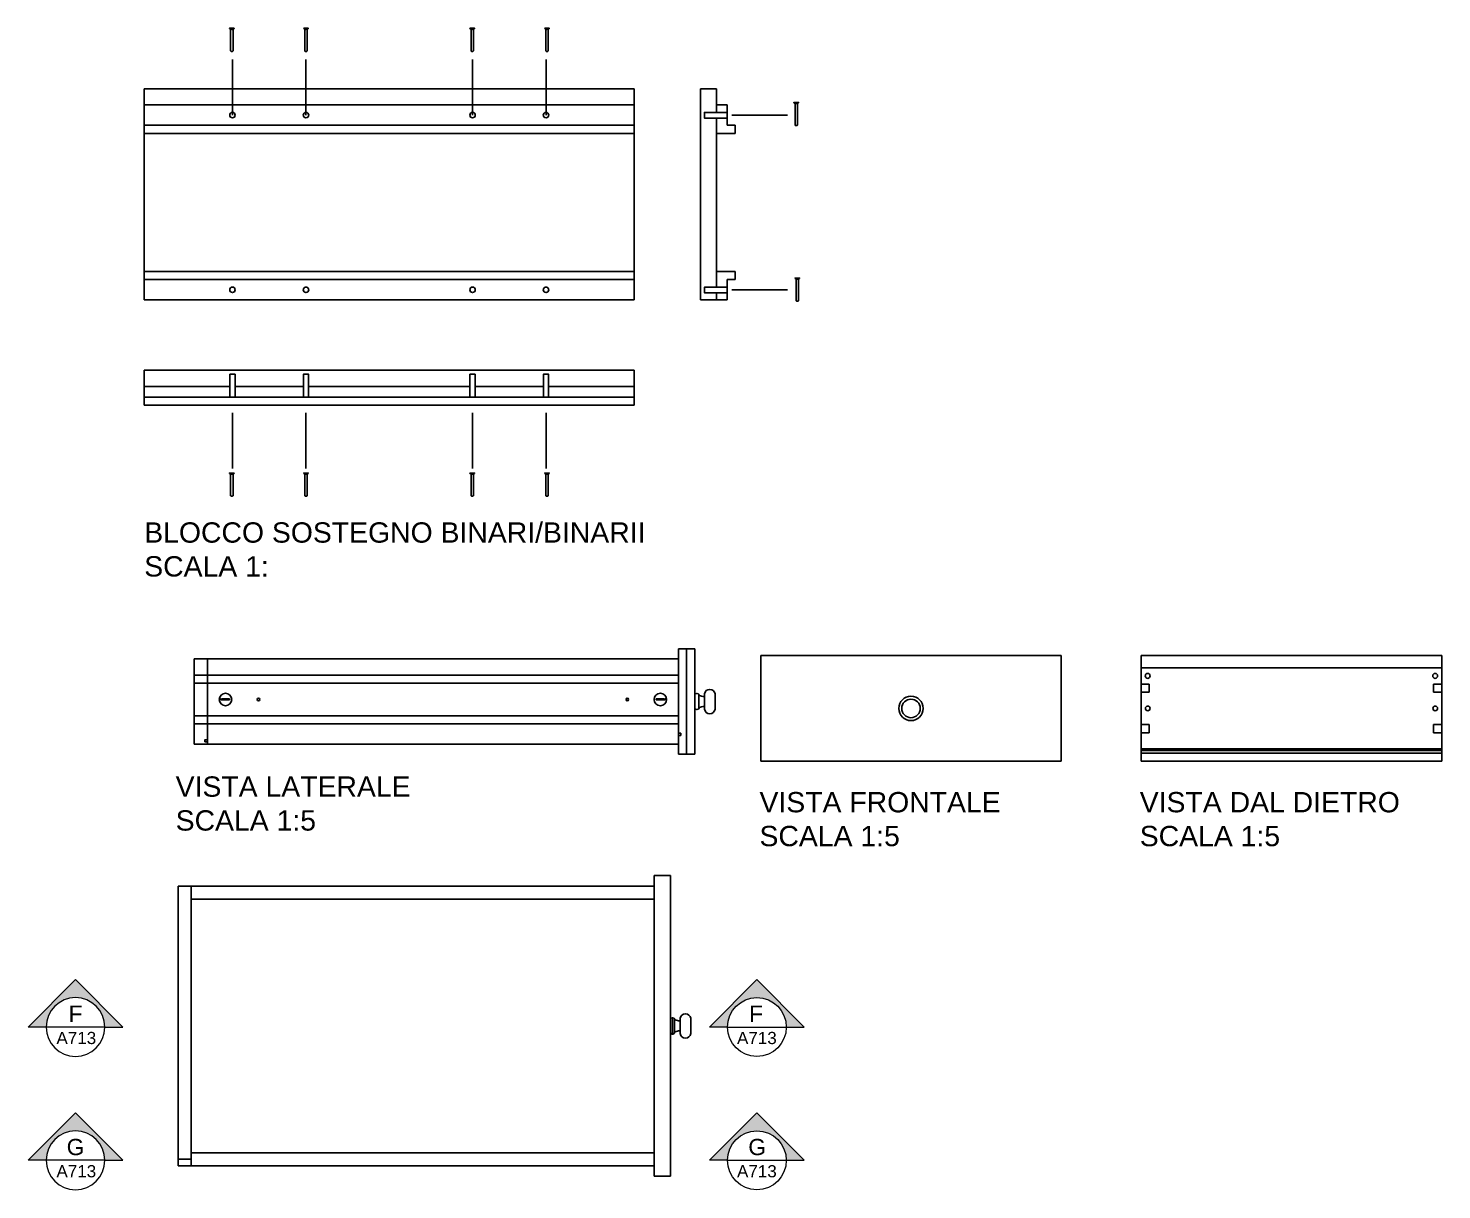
# Model space of a CAD drawing. Header units: millimetres. Extents: x -69 to 1786, y -423 to 412.
# Drawn here: x 709 to 883, y -176.6 to -33.6 of the extents above; entities that cross this region are included whole.
import ezdxf
from ezdxf.enums import TextEntityAlignment as Align

# ---------------------------------------------------------------- set-up
doc = ezdxf.new("R2010")
doc.units = ezdxf.units.MM
doc.header["$LTSCALE"] = 0.5
doc.layers.add('A-ANNO-SYMB', color=202, linetype='Continuous', lineweight=18)
for name, color, linetype in [('ALTRE LINEE', 70, 'Continuous'), ('G-ANNO-GEOMETRY', 2, 'Continuous'), ('linee sezionate', 5, 'Continuous'), ('SIMBOLI', 201, 'Continuous'), ('viti', 240, 'Continuous'), ('viti sottili', 4, 'Continuous')]:
    doc.layers.add(name, color=color, linetype=linetype)
doc.styles.add('ARIAL', font='arial.ttf')
doc.styles.get("Standard").update_dxf_attribs({"font": 'arial.ttf'})

# ---------------------------------------------------------------- blocks, each defined once
blk = doc.blocks.new('SYMBOL')
at = {"layer": 'A-ANNO-SYMB', "linetype": 'Continuous', "lineweight": 20}
h = blk.add_hatch(color=256, dxfattribs=at)
h.dxf.hatch_style = 1
h.paths.add_polyline_path([(11.2063, 4.9481), (11.316, 4.9481, -1), (11.678, 4.9481), (11.7877, 4.9481), (11.497, 5.2405)])
at = {"linetype": 'Continuous', "lineweight": 20}
blk.add_line((11.316, 4.9481), (11.678, 4.9481), dxfattribs=at)
at = {"layer": 'A-ANNO-SYMB', "linetype": 'Continuous', "lineweight": 20}
for p, q in [((11.2063, 4.9481), (11.497, 5.2405)), ((11.7877, 4.9481), (11.497, 5.2405)), ((11.316, 4.9481), (11.2063, 4.9481)), ((11.678, 4.9481), (11.7877, 4.9481))]:
    blk.add_line(p, q, dxfattribs=at)
blk.add_circle((11.497, 4.9481), 0.181, dxfattribs=at)
for tag, p in [('TAVOLA', (11.497, 5.08)), ('SEZIONE', (11.497, 4.9181))]:
    blk.add_attdef(tag, text='', height=0.1, dxfattribs=at).set_placement(p, align=Align.TOP_CENTER)

msp = doc.modelspace()

# ---------------------------------------------------------------- linework, layer by layer
at = {"layer": 'ALTRE LINEE'}
for p, q in [((734.16, -44.3), (734.16, -37.47)), ((743.21, -44.3), (743.21, -37.47)), ((763.72, -44.3), (763.72, -37.47)), ((772.76, -44.3), (772.76, -37.47)), ((723.3, -41.05), (723.3, -67.05)), ((723.46, -41.05), (783.46, -41.05)), ((783.62, -41.05), (783.62, -67.05)), ((791.76, -41.05), (791.76, -67.05)), ((791.76, -41.05), (793.76, -41.05)), ((793.76, -41.05), (793.76, -43.98)), ((783.62, -43.05), (723.3, -43.05)), ((793.76, -43.05), (795.06, -43.05)), ((793.76, -43.98), (793.76, -43.05)), ((795.06, -43.05), (795.06, -45.55)), ((793.76, -46.55), (793.76, -44.66)), ((793.76, -44.66), (793.76, -65.48)), ((795.65, -44.3), (802.48, -44.3)), ((723.3, -45.55), (783.62, -45.55)), ((723.3, -46.55), (783.62, -46.55)), ((796.06, -46.55), (793.76, -46.55)), ((795.06, -45.55), (796.06, -45.55)), ((796.06, -45.55), (796.06, -46.55)), ((723.3, -63.55), (783.62, -63.55)), ((793.76, -63.55), (793.76, -65.48)), ((796.06, -63.55), (793.76, -63.55)), ((796.06, -64.55), (796.06, -63.55)), ((723.3, -64.55), (783.62, -64.55)), ((795.06, -67.05), (795.06, -64.55)), ((795.06, -64.55), (796.06, -64.55)), ((795.65, -65.8), (802.48, -65.8)), ((723.3, -67.05), (783.62, -67.05)), ((791.76, -67.05), (793.76, -67.05)), ((793.76, -66.16), (793.76, -67.05)), ((793.76, -66.16), (793.76, -67.05)), ((793.76, -67.05), (795.06, -67.05)), ((723.3, -75.7), (783.62, -75.7)), ((723.3, -75.7), (723.3, -80)), ((783.62, -75.7), (783.62, -80)), ((723.3, -77.7), (733.84, -77.7)), ((723.3, -77.7), (733.84, -77.7)), ((734.48, -77.7), (742.89, -77.7)), ((734.48, -77.7), (742.89, -77.7)), ((743.53, -77.7), (763.39, -77.7)), ((743.53, -77.7), (763.39, -77.7)), ((764.03, -77.7), (772.44, -77.7)), ((764.03, -77.7), (772.44, -77.7)), ((773.08, -77.7), (783.62, -77.7)), ((773.08, -77.7), (783.62, -77.7)), ((723.3, -79), (783.62, -79)), ((723.3, -80), (783.62, -80)), ((734.16, -87.78), (734.16, -80.96)), ((743.21, -87.78), (743.21, -80.96)), ((763.72, -87.78), (763.72, -80.96)), ((772.76, -87.78), (772.76, -80.96)), ((731.07, -111.22), (732.68, -111.22)), ((731.07, -113.22), (731.07, -111.22)), ((731.07, -111.22), (789.07, -111.22)), ((789.07, -109.97), (789.07, -120.37)), ((791.07, -109.97), (789.07, -109.97)), ((789.07, -111.22), (789.07, -121.72)), ((791.07, -109.97), (791.07, -122.97)), ((799.19, -110.82), (799.19, -123.82)), ((836.19, -123.82), (836.19, -110.82)), ((846.02, -110.82), (846.02, -123.82)), ((883.02, -123.82), (883.02, -110.82)), ((846.02, -114.32), (846.02, -112.32)), ((846.02, -112.32), (883.02, -112.32)), ((881.42, -112.32), (879.81, -112.32)), ((883.02, -114.32), (883.02, -112.32)), ((729.46, -113.22), (729.46, -114.22)), ((789.07, -113.22), (731.07, -113.22)), ((731.07, -113.22), (731.07, -114.22)), ((731.07, -118.22), (731.07, -114.22)), ((731.07, -114.22), (789.07, -114.22)), ((847.02, -114.32), (846.02, -114.32)), ((847.02, -115.32), (847.02, -114.32)), ((882.02, -115.32), (882.02, -114.32)), ((882.02, -114.32), (883.02, -114.32)), ((791.07, -117.91), (791.07, -115.91)), ((791.27, -115.47), (791.37, -115.47)), ((791.57, -115.67), (791.57, -117.27)), ((792.15, -115.86), (792.27, -115.86)), ((792.27, -115.54), (792.27, -117.41)), ((793.57, -116.47), (793.57, -115.54)), ((793.57, -116.47), (793.57, -117.41)), ((846.02, -119.32), (846.02, -115.32)), ((846.02, -115.32), (847.02, -115.32)), ((883.02, -115.32), (882.02, -115.32)), ((883.02, -119.32), (883.02, -115.32)), ((729.46, -118.22), (729.46, -119.22)), ((789.07, -118.22), (731.07, -118.22)), ((731.07, -118.22), (731.07, -119.71)), ((791.27, -117.47), (791.37, -117.47)), ((792.15, -117.09), (792.27, -117.09)), ((731.07, -121.72), (731.07, -119.22)), ((731.07, -119.22), (789.07, -119.22)), ((847.02, -119.32), (846.02, -119.32)), ((847.02, -120.32), (847.02, -119.32)), ((882.02, -120.32), (882.02, -119.32)), ((882.02, -119.32), (883.02, -119.32)), ((732.68, -121.72), (731.07, -121.72)), ((789.07, -121.72), (732.68, -121.72)), ((789.37, -120.37), (789.07, -120.37)), ((789.07, -120.67), (789.07, -122.97)), ((789.07, -120.67), (789.37, -120.67)), ((789.37, -120.67), (789.37, -120.37)), ((846.02, -122.82), (846.02, -120.32)), ((846.02, -120.32), (847.02, -120.32)), ((883.02, -120.32), (882.02, -120.32)), ((883.02, -122.82), (883.02, -120.32)), ((791.07, -122.97), (789.07, -122.97)), ((847.63, -122.28), (846.02, -122.28)), ((846.02, -122.28), (846.02, -122.52)), ((846.02, -122.52), (847.63, -122.52)), ((847.63, -122.82), (846.02, -122.82)), ((847.63, -122.28), (879.81, -122.28)), ((847.63, -122.52), (879.81, -122.52)), ((847.63, -122.82), (879.81, -122.82)), ((879.81, -122.28), (883.02, -122.28)), ((883.02, -122.52), (879.81, -122.52)), ((879.81, -122.82), (883.02, -122.82)), ((727.48, -173.6), (727.48, -139.2)), ((786.08, -139.2), (727.48, -139.2)), ((729.08, -173.6), (729.08, -139.2)), ((788.08, -137.9), (786.08, -137.9)), ((786.08, -174.9), (786.08, -137.9)), ((786.08, -137.9), (786.08, -139.2)), ((788.08, -174.9), (788.08, -137.9)), ((786.08, -140.8), (729.08, -140.8)), ((788.38, -155.4), (788.28, -155.4)), ((788.28, -155.4), (788.38, -155.4)), ((788.33, -155.4), (788.33, -157.4)), ((788.58, -157.2), (788.58, -155.6)), ((789.17, -155.78), (789.28, -155.78)), ((789.28, -157.33), (789.28, -155.46)), ((790.58, -156.4), (790.58, -155.46)), ((790.58, -156.4), (790.58, -157.33)), ((788.28, -157.4), (788.38, -157.4)), ((789.17, -157.01), (789.28, -157.01)), ((786.08, -172), (729.08, -172)), ((786.08, -173.6), (727.48, -173.6)), ((786.08, -174.9), (788.08, -174.9))]:
    msp.add_line(p, q, dxfattribs=at)
at = {"layer": 'ALTRE LINEE', "color": 2}
msp.add_line((723.3, -41.05), (783.62, -41.05), dxfattribs=at)
at = {"layer": 'ALTRE LINEE', "lineweight": -3}
for p, q in [((790.07, -109.97), (790.07, -122.97)), ((729.08, -172), (729.08, -173.6)), ((729.08, -172.8), (727.48, -172.8))]:
    msp.add_line(p, q, dxfattribs=at)
at = {"layer": 'ALTRE LINEE'}
for points in [[(729.46, -111.22), (731.07, -111.22), (731.07, -121.18), (730.77, -121.18), (730.77, -121.42), (731.07, -121.42), (731.07, -121.72), (729.46, -121.72), (729.46, -119.22), (731.07, -119.22), (731.07, -118.22), (729.46, -118.22), (729.46, -114.22), (731.07, -114.22), (731.07, -113.22), (729.46, -113.22), (729.46, -111.22)], [(836.19, -110.82), (799.19, -110.82)], [(883.02, -110.82), (846.02, -110.82)], [(799.19, -123.82), (836.19, -123.82)], [(846.02, -123.82), (883.02, -123.82)]]:
    msp.add_lwpolyline(points, dxfattribs=at)
for centre, radius in [((846.83, -113.32), 0.3), ((882.22, -113.32), 0.3), ((737.37, -116.22), 0.161), ((782.77, -116.22), 0.161), ((817.69, -117.32), 1.5), ((817.69, -117.32), 1.14), ((846.83, -117.32), 0.289), ((882.22, -117.32), 0.289)]:
    msp.add_circle(centre, radius, dxfattribs=at)
for centre, radius, start, end in [((791.27, -115.67), 0.2, 90, 180), ((791.37, -115.67), 0.2, 0, 90), ((791.75, -115.55), 0.2, 197.9896, 241.0125), ((792.17, -114.79), 1.07, 241.0125, 271.0383), ((792.92, -115.63), 0.657, 8.1712, 171.8288), ((791.27, -117.27), 0.2, 180, 270), ((791.37, -117.27), 0.2, 270, 0), ((791.75, -117.4), 0.2, 118.9875, 162.0104), ((792.17, -118.16), 1.07, 88.9617, 118.9875), ((792.92, -117.32), 0.657, 188.1712, 351.8288), ((788.28, -155.6), 0.2, 90, 180), ((788.38, -155.6), 0.2, 0, 90), ((788.76, -155.47), 0.2, 197.9896, 241.0125), ((789.19, -154.71), 1.07, 241.0125, 271.0383), ((789.93, -155.55), 0.657, 8.1712, 171.8288), ((788.28, -157.2), 0.2, 180, 270), ((788.38, -157.2), 0.2, 270, 0), ((788.76, -157.32), 0.2, 118.9875, 162.0104), ((789.19, -158.08), 1.07, 88.9617, 118.9875), ((789.93, -157.24), 0.657, 188.1712, 351.8288)]:
    msp.add_arc(centre, radius, start, end, dxfattribs=at)
at = {"layer": 'linee sezionate', "lineweight": -3}
for points in [[(795.06, -43.98), (792.26, -43.98), (792.26, -44.66), (795.06, -44.66)], [(795.06, -65.48), (792.26, -65.48), (792.26, -66.16), (795.06, -66.16)], [(734.48, -79), (734.48, -76.2), (733.84, -76.2), (733.84, -79)], [(743.53, -79), (743.53, -76.2), (742.89, -76.2), (742.89, -79)], [(764.03, -79), (764.03, -76.2), (763.39, -76.2), (763.39, -79)], [(773.08, -79), (773.08, -76.2), (772.44, -76.2), (772.44, -79)]]:
    msp.add_lwpolyline(points, dxfattribs=at)
at = {"layer": 'viti'}
for p, q in [((732.6, -116.22), (732.77, -116.16)), ((732.6, -116.22), (732.77, -116.28)), ((732.77, -116.16), (732.77, -116.28)), ((733.81, -116.16), (732.81, -116.16)), ((733.31, -116.16), (732.81, -116.16)), ((732.81, -116.16), (732.81, -116.28)), ((733.81, -116.28), (732.81, -116.28)), ((733.81, -116.16), (733.81, -116.28)), ((786.34, -116.16), (787.34, -116.16)), ((786.34, -116.16), (786.34, -116.28)), ((786.34, -116.28), (787.34, -116.28)), ((786.84, -116.16), (787.34, -116.16)), ((787.34, -116.16), (787.34, -116.28)), ((787.37, -116.16), (787.37, -116.28)), ((787.54, -116.22), (787.37, -116.16)), ((787.54, -116.22), (787.37, -116.28))]:
    msp.add_line(p, q, dxfattribs=at)
at = {"layer": 'viti', "color": 40, "true_color": 0xf8d731}
for centre in [(734.16, -44.3), (743.21, -44.3), (763.72, -44.3), (772.76, -44.3), (734.16, -65.8), (743.21, -65.8), (763.72, -65.8), (772.76, -65.8)]:
    msp.add_circle(centre, 0.336, dxfattribs=at)
at = {"layer": 'viti'}
for centre, radius in [((734.16, -44.3), 0.336), ((743.21, -44.3), 0.336), ((763.72, -44.3), 0.336), ((772.76, -44.3), 0.336), ((734.16, -65.8), 0.336), ((743.21, -65.8), 0.336), ((763.72, -65.8), 0.336), ((772.76, -65.8), 0.336), ((733.31, -116.22), 0.766), ((786.84, -116.22), 0.766)]:
    msp.add_circle(centre, radius, dxfattribs=at)
at = {"layer": 'viti sottili'}
for p, q in [((733.93, -33.73), (733.93, -36.1)), ((734.23, -33.73), (734.23, -36.18)), ((734.23, -34), (734.23, -34.12)), ((743.06, -33.73), (743.06, -36.1)), ((743.36, -33.73), (743.36, -36.18)), ((743.36, -34), (743.36, -34.12)), ((763.53, -33.73), (763.53, -36.1)), ((763.83, -33.73), (763.83, -36.18)), ((763.83, -34), (763.83, -34.12)), ((772.73, -33.73), (772.73, -36.1)), ((773.03, -33.73), (773.03, -36.18)), ((773.03, -34), (773.03, -34.12)), ((733.93, -36.1), (733.93, -36.23)), ((733.93, -36.23), (733.93, -36.34)), ((733.93, -36.34), (733.93, -36.38)), ((733.99, -36.46), (734.17, -36.46)), ((734.23, -36.18), (734.23, -36.34)), ((734.23, -36.38), (734.23, -36.34)), ((743.06, -36.1), (743.06, -36.23)), ((743.06, -36.23), (743.06, -36.34)), ((743.06, -36.34), (743.06, -36.38)), ((743.12, -36.46), (743.3, -36.46)), ((743.36, -36.18), (743.36, -36.34)), ((743.36, -36.38), (743.36, -36.34)), ((763.53, -36.1), (763.53, -36.23)), ((763.53, -36.23), (763.53, -36.34)), ((763.53, -36.34), (763.53, -36.38)), ((763.59, -36.46), (763.77, -36.46)), ((763.83, -36.18), (763.83, -36.34)), ((763.83, -36.38), (763.83, -36.34)), ((772.73, -36.1), (772.73, -36.23)), ((772.73, -36.23), (772.73, -36.34)), ((772.73, -36.34), (772.73, -36.38)), ((772.79, -36.46), (772.97, -36.46)), ((773.03, -36.18), (773.03, -36.34)), ((773.03, -36.38), (773.03, -36.34)), ((803.42, -42.86), (803.42, -45.23)), ((803.72, -42.86), (803.72, -45.31)), ((803.72, -43.13), (803.72, -43.25)), ((803.42, -45.23), (803.42, -45.35)), ((803.42, -45.35), (803.42, -45.47)), ((803.42, -45.47), (803.42, -45.51)), ((803.48, -45.58), (803.66, -45.58)), ((803.72, -45.31), (803.72, -45.47)), ((803.72, -45.51), (803.72, -45.47)), ((803.55, -64.48), (803.55, -66.85)), ((803.85, -64.48), (803.85, -66.93)), ((803.85, -64.75), (803.85, -64.87)), ((803.55, -66.85), (803.55, -66.97)), ((803.55, -66.97), (803.55, -67.09)), ((803.55, -67.09), (803.55, -67.13)), ((803.61, -67.2), (803.79, -67.2)), ((803.85, -66.93), (803.85, -67.09)), ((803.85, -67.13), (803.85, -67.09)), ((733.93, -88.47), (733.93, -90.84)), ((734.23, -88.47), (734.23, -90.92)), ((743.06, -88.47), (743.06, -90.84)), ((743.36, -88.47), (743.36, -90.92)), ((763.53, -88.47), (763.53, -90.84)), ((763.83, -88.47), (763.83, -90.92)), ((772.73, -88.47), (772.73, -90.84)), ((773.03, -88.47), (773.03, -90.92)), ((734.23, -88.74), (734.23, -88.86)), ((743.36, -88.74), (743.36, -88.86)), ((763.83, -88.74), (763.83, -88.86)), ((773.03, -88.74), (773.03, -88.86)), ((733.93, -90.84), (733.93, -90.97)), ((733.93, -90.97), (733.93, -91.08)), ((733.93, -91.08), (733.93, -91.13)), ((733.99, -91.2), (734.17, -91.2)), ((734.23, -90.92), (734.23, -91.08)), ((734.23, -91.13), (734.23, -91.08)), ((743.06, -90.84), (743.06, -90.97)), ((743.06, -90.97), (743.06, -91.08)), ((743.06, -91.08), (743.06, -91.13)), ((743.12, -91.2), (743.3, -91.2)), ((743.36, -90.92), (743.36, -91.08)), ((743.36, -91.13), (743.36, -91.08)), ((763.53, -90.84), (763.53, -90.97)), ((763.53, -90.97), (763.53, -91.08)), ((763.53, -91.08), (763.53, -91.13)), ((763.59, -91.2), (763.77, -91.2)), ((763.83, -90.92), (763.83, -91.08)), ((763.83, -91.13), (763.83, -91.08)), ((772.73, -90.84), (772.73, -90.97)), ((772.73, -90.97), (772.73, -91.08)), ((772.73, -91.08), (772.73, -91.13)), ((772.79, -91.2), (772.97, -91.2)), ((773.03, -90.92), (773.03, -91.08)), ((773.03, -91.13), (773.03, -91.08))]:
    msp.add_line(p, q, dxfattribs=at)
for points in [[(733.79, -33.65), (733.79, -33.62), (734.36, -33.62), (734.36, -33.65, -0.366728), (733.79, -33.65, -0.325022)], [(742.93, -33.65), (742.93, -33.62), (743.49, -33.62), (743.49, -33.65, -0.366728), (742.93, -33.65, -0.325022)], [(763.4, -33.65), (763.4, -33.62), (763.96, -33.62), (763.96, -33.65, -0.366728), (763.4, -33.65, -0.325022)], [(772.6, -33.65), (772.6, -33.62), (773.16, -33.62), (773.16, -33.65, -0.366728), (772.6, -33.65, -0.325022)], [(803.28, -42.78), (803.28, -42.74), (803.85, -42.74), (803.85, -42.78, -0.366728), (803.28, -42.78, -0.325022)], [(803.42, -64.4), (803.42, -64.36), (803.98, -64.36), (803.98, -64.4, -0.366728), (803.42, -64.4, -0.325022)], [(733.79, -88.39), (733.79, -88.36), (734.36, -88.36), (734.36, -88.39, -0.366728), (733.79, -88.39, -0.325022)], [(742.93, -88.39), (742.93, -88.36), (743.49, -88.36), (743.49, -88.39, -0.366728), (742.93, -88.39, -0.325022)], [(763.4, -88.39), (763.4, -88.36), (763.96, -88.36), (763.96, -88.39, -0.366728), (763.4, -88.39, -0.325022)], [(772.6, -88.39), (772.6, -88.36), (773.16, -88.36), (773.16, -88.39, -0.366728), (772.6, -88.39, -0.325022)]]:
    msp.add_lwpolyline(points, format="xyb", dxfattribs=at)
for centre, radius, start, end in [((733.99, -36.38), 0.06, 180, 200.9226), ((734.04, -36.34), 0.131, 210.3687, 244.2465), ((734.11, -36.34), 0.131, 295.7535, 329.6313), ((734.17, -36.38), 0.06, 339.0774, 360), ((743.12, -36.38), 0.06, 180, 200.9226), ((743.18, -36.34), 0.131, 210.3687, 244.2465), ((743.24, -36.34), 0.131, 295.7535, 329.6313), ((743.3, -36.38), 0.06, 339.0774, 360), ((763.59, -36.38), 0.06, 180, 200.9226), ((763.65, -36.34), 0.131, 210.3687, 244.2465), ((763.71, -36.34), 0.131, 295.7535, 329.6313), ((763.77, -36.38), 0.06, 339.0774, 360), ((772.79, -36.38), 0.06, 180, 200.9226), ((772.85, -36.34), 0.131, 210.3687, 244.2465), ((772.91, -36.34), 0.131, 295.7535, 329.6313), ((772.97, -36.38), 0.06, 339.0774, 360), ((803.48, -45.51), 0.06, 180, 200.9226), ((803.53, -45.47), 0.131, 210.3687, 244.2465), ((803.6, -45.47), 0.131, 295.7535, 329.6313), ((803.66, -45.51), 0.06, 339.0774, 360), ((803.61, -67.13), 0.06, 180, 200.9226), ((803.67, -67.09), 0.131, 210.3687, 244.2465), ((803.73, -67.09), 0.131, 295.7535, 329.6313), ((803.79, -67.13), 0.06, 339.0774, 360), ((733.99, -91.13), 0.06, 180, 200.9226), ((734.04, -91.08), 0.131, 210.3687, 244.2465), ((734.11, -91.08), 0.131, 295.7535, 329.6313), ((734.17, -91.13), 0.06, 339.0774, 360), ((743.12, -91.13), 0.06, 180, 200.9226), ((743.18, -91.08), 0.131, 210.3687, 244.2465), ((743.24, -91.08), 0.131, 295.7535, 329.6313), ((743.3, -91.13), 0.06, 339.0774, 360), ((763.59, -91.13), 0.06, 180, 200.9226), ((763.65, -91.08), 0.131, 210.3687, 244.2465), ((763.71, -91.08), 0.131, 295.7535, 329.6313), ((763.77, -91.13), 0.06, 339.0774, 360), ((772.79, -91.13), 0.06, 180, 200.9226), ((772.85, -91.08), 0.131, 210.3687, 244.2465), ((772.91, -91.08), 0.131, 295.7535, 329.6313), ((772.97, -91.13), 0.06, 339.0774, 360)]:
    msp.add_arc(centre, radius, start, end, dxfattribs=at)

# ---------------------------------------------------------------- block references
at = {"layer": 'SIMBOLI', "linetype": 'Continuous', "lineweight": 20}
ref = msp.add_blockref('SYMBOL', (944.78, -255.5), dxfattribs=dict(at, xscale=-20, yscale=20, zscale=20))
ref.add_attrib('SEZIONE', 'F', dxfattribs={"layer": '0', "linetype": 'Continuous', "lineweight": 20, "height": 2, "style": 'ARIAL'}).set_placement((714.84, -153.9), align=Align.TOP_CENTER)
ref.add_attrib('TAVOLA', 'A713', dxfattribs={"layer": '0', "linetype": 'Continuous', "lineweight": 20, "height": 1.5, "style": 'ARIAL'}).set_placement((714.94, -157.13), align=Align.TOP_CENTER)
ref = msp.add_blockref('SYMBOL', (568.78, -255.5), dxfattribs=dict(at, xscale=20, yscale=20, zscale=20))
ref.add_attrib('SEZIONE', 'F', dxfattribs={"layer": '0', "linetype": 'Continuous', "lineweight": 20, "height": 2, "style": 'ARIAL'}).set_placement((798.62, -153.9), align=Align.TOP_CENTER)
ref.add_attrib('TAVOLA', 'A713', dxfattribs={"layer": '0', "linetype": 'Continuous', "lineweight": 20, "height": 1.5, "style": 'ARIAL'}).set_placement((798.72, -157.13), align=Align.TOP_CENTER)
ref = msp.add_blockref('SYMBOL', (944.78, -271.9), dxfattribs=dict(at, xscale=-20, yscale=20, zscale=20))
ref.add_attrib('SEZIONE', 'G', dxfattribs={"layer": '0', "linetype": 'Continuous', "lineweight": 20, "height": 2, "style": 'ARIAL'}).set_placement((714.84, -170.3), align=Align.TOP_CENTER)
ref.add_attrib('TAVOLA', 'A713', dxfattribs={"layer": '0', "linetype": 'Continuous', "lineweight": 20, "height": 1.5, "style": 'ARIAL'}).set_placement((714.94, -173.53), align=Align.TOP_CENTER)
ref = msp.add_blockref('SYMBOL', (568.78, -271.9), dxfattribs=dict(at, xscale=20, yscale=20, zscale=20))
ref.add_attrib('SEZIONE', 'G', dxfattribs={"layer": '0', "linetype": 'Continuous', "lineweight": 20, "height": 2, "style": 'ARIAL'}).set_placement((798.75, -170.3), align=Align.TOP_CENTER)
ref.add_attrib('TAVOLA', 'A713', dxfattribs={"layer": '0', "linetype": 'Continuous', "lineweight": 20, "height": 1.5, "style": 'ARIAL'}).set_placement((798.72, -173.53), align=Align.TOP_CENTER)

# ---------------------------------------------------------------- texts
at = {"layer": 'ALTRE LINEE', "lineweight": -3, "insert": (723.3, -94.42), "char_height": 2.5, "attachment_point": 1}
msp.add_mtext_dynamic_manual_height_columns('BLOCCO SOSTEGNO BINARI/BINARII\\PSCALA 1:', width=82.6768, gutter_width=12.5, heights=[14.82], dxfattribs=at)
at = {"layer": 'G-ANNO-GEOMETRY', "lineweight": -3, "char_height": 2.5, "attachment_point": 1}
for s, width, heights, insert in [('VISTA LATERALE\\PSCALA 1:5', 36.7471, [7.3], (727.17, -125.69)), ('VISTA FRONTALE\\PSCALA 1:5', 31.2704, [0], (799.04, -127.61)), ('VISTA DAL DIETRO\\PSCALA 1:5', 32.0118, [9.89], (845.85, -127.61))]:
    msp.add_mtext_dynamic_manual_height_columns(s, width=width, gutter_width=12.5, heights=heights, dxfattribs=dict(at, insert=insert))

doc.saveas('drawing.dxf')
